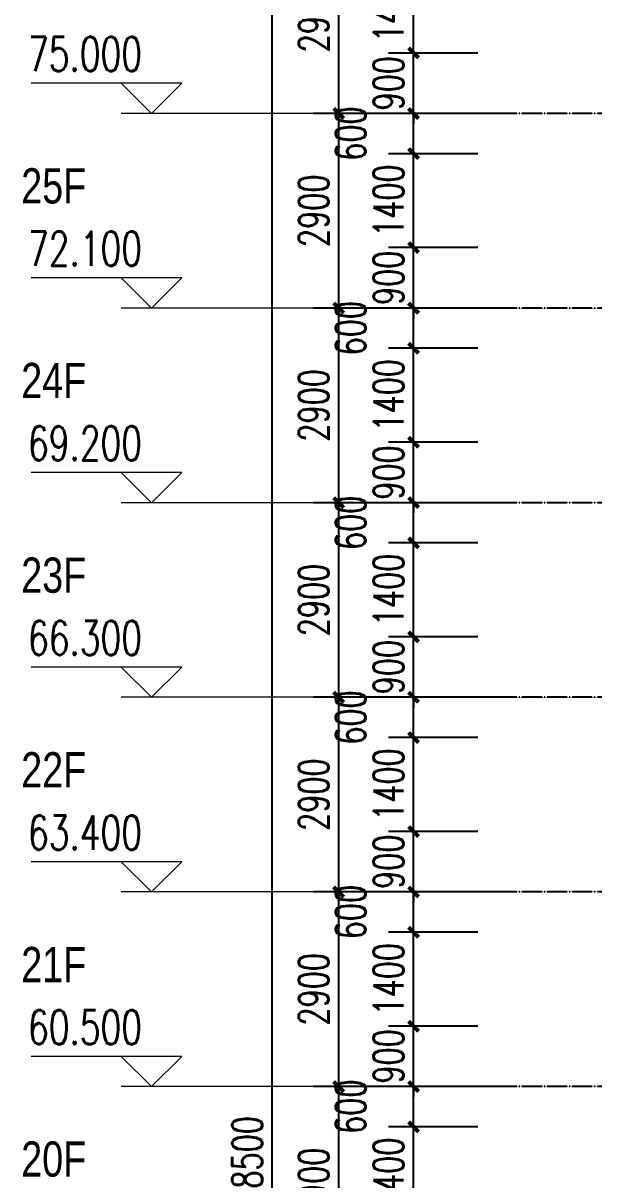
# Model space of a CAD drawing. Header units: millimetres. Extents: x 43 to 235305, y 0 to 139712.
# Drawn here: x 86 to 8590, y 71818 to 89053 of the extents above; entities that cross this region are included whole.
import ezdxf

# ---------------------------------------------------------------- set-up
doc = ezdxf.new("R2010")
doc.units = ezdxf.units.MM
doc.linetypes.add('DOTE', pattern=[2.42, 2, -0.2, 0.02, -0.2])
for name, color, linetype in [('A-AXIS', 1, 'DOTE'), ('A-AXIS-DIMS', 3, 'Continuous'), ('A-DRWD-DIMS', 144, 'Continuous'), ('A-ROOM-NAME', 255, 'Continuous'), ('AXIS', 3, 'Continuous'), ('PUB_DIM', 3, 'Continuous'), ('PUB_TEXT', 7, 'Continuous')]:
    doc.layers.add(name, color=color, linetype=linetype)
doc.styles.add('_TCH_DIM', font='SIMPLEX', dxfattribs={"bigfont": 'GBCBIG'})
doc.styles.add('_TCH_DIM_T3', font='SIMPLEX', dxfattribs={"width": 0.705882, "bigfont": 'GBCBIG'})
doc.styles.add('ZBHZ', font='zbxw.shx', dxfattribs={"width": 0.7, "bigfont": 'zbhz.shx'})
doc.dimstyles.new('_TCH_ARCH&&150', dxfattribs={"dimtxt": 446.25, "dimasz": 150, "dimexe": 375, "dimexo": 450, "dimgap": 150, "dimtad": 1, "dimdec": 0, "dimzin": 0, "dimdsep": 46, "dimtxsty": '_TCH_DIM_T3', "dimblk": 'ARCHTICK', "dimcen": 0.09, "dimclrt": 7, "dimazin": 2, "dimtfac": 1, "dimtdec": 0, "dimtix": 1, "dimtmove": 2, "dimatfit": 3, "dimfxl": 1, "dimtolj": 1, "dimtzin": 0, "dimarcsym": 0})

# ---------------------------------------------------------------- blocks, each defined once
blk = doc.blocks.new('_ArchTick')
at = {"color": 0, "linetype": 'ByBlock', "const_width": 0.4}
blk.add_lwpolyline([(-0.5, -0.5), (0.5, 0.5)], dxfattribs=at)
blk = doc.blocks.new('*D4160')
at = {"layer": 'A-AXIS-DIMS', "color": 0, "lineweight": -2, "transparency": 16777216}
for p, q in [((7310, 73208), (4413, 73208)), ((4788, 70308), (4788, 73208)), ((7310, 70308), (4413, 70308))]:
    blk.add_line(p, q, dxfattribs=at)
at = {"layer": 'Defpoints', "color": 0, "transparency": 16777216}
for p in [(4788, 73208), (7760, 73208), (7760, 70308)]:
    blk.add_point(p, dxfattribs=at)
at = {"layer": 'A-AXIS-DIMS', "color": 0, "lineweight": -2, "transparency": 16777216, "xscale": 150, "yscale": 150, "zscale": 150}
for p, rotation in [((4788, 73208), 90), ((4788, 70308), 270)]:
    blk.add_blockref('_ArchTick', p, dxfattribs=dict(at, rotation=rotation))
at = {"layer": 'A-AXIS-DIMS', "color": 7, "transparency": 16777216, "insert": (4415, 71758), "char_height": 446.2, "attachment_point": 5, "rotation": 90, "style": '_TCH_DIM_T3'}
blk.add_mtext('\\A1;2900', dxfattribs=at)
blk = doc.blocks.new('*D4161')
at = {"layer": 'A-AXIS-DIMS', "color": 0, "lineweight": -2, "transparency": 16777216}
for p, q in [((7310, 76108), (4413, 76108)), ((4788, 73208), (4788, 76108)), ((7310, 73208), (4413, 73208))]:
    blk.add_line(p, q, dxfattribs=at)
at = {"layer": 'Defpoints', "color": 0, "transparency": 16777216}
for p in [(4788, 76108), (7760, 76108), (7760, 73208)]:
    blk.add_point(p, dxfattribs=at)
at = {"layer": 'A-AXIS-DIMS', "color": 0, "lineweight": -2, "transparency": 16777216, "xscale": 150, "yscale": 150, "zscale": 150}
for p, rotation in [((4788, 76108), 90), ((4788, 73208), 270)]:
    blk.add_blockref('_ArchTick', p, dxfattribs=dict(at, rotation=rotation))
at = {"layer": 'A-AXIS-DIMS', "color": 7, "transparency": 16777216, "insert": (4415, 74658), "char_height": 446.2, "attachment_point": 5, "rotation": 90, "style": '_TCH_DIM_T3'}
blk.add_mtext('\\A1;2900', dxfattribs=at)
blk = doc.blocks.new('*D3792')
at = {"layer": 'A-AXIS-DIMS', "color": 0, "lineweight": -2, "transparency": 16777216}
for p, q in [((7310, 79008), (4413, 79008)), ((4788, 76108), (4788, 79008)), ((7310, 76108), (4413, 76108))]:
    blk.add_line(p, q, dxfattribs=at)
at = {"layer": 'Defpoints', "color": 0, "transparency": 16777216}
for p in [(4788, 79008), (7760, 79008), (7760, 76108)]:
    blk.add_point(p, dxfattribs=at)
at = {"layer": 'A-AXIS-DIMS', "color": 0, "lineweight": -2, "transparency": 16777216, "xscale": 150, "yscale": 150, "zscale": 150}
for p, rotation in [((4788, 79008), 90), ((4788, 76108), 270)]:
    blk.add_blockref('_ArchTick', p, dxfattribs=dict(at, rotation=rotation))
at = {"layer": 'A-AXIS-DIMS', "color": 7, "transparency": 16777216, "insert": (4415, 77558), "char_height": 446.2, "attachment_point": 5, "rotation": 90, "style": '_TCH_DIM_T3'}
blk.add_mtext('\\A1;2900', dxfattribs=at)
blk = doc.blocks.new('*D3793')
at = {"layer": 'A-AXIS-DIMS', "color": 0, "lineweight": -2, "transparency": 16777216}
for p, q in [((7310, 81908), (4413, 81908)), ((4788, 79008), (4788, 81908)), ((7310, 79008), (4413, 79008))]:
    blk.add_line(p, q, dxfattribs=at)
at = {"layer": 'Defpoints', "color": 0, "transparency": 16777216}
for p in [(4788, 81908), (7760, 81908), (7760, 79008)]:
    blk.add_point(p, dxfattribs=at)
at = {"layer": 'A-AXIS-DIMS', "color": 0, "lineweight": -2, "transparency": 16777216, "xscale": 150, "yscale": 150, "zscale": 150}
for p, rotation in [((4788, 81908), 90), ((4788, 79008), 270)]:
    blk.add_blockref('_ArchTick', p, dxfattribs=dict(at, rotation=rotation))
at = {"layer": 'A-AXIS-DIMS', "color": 7, "transparency": 16777216, "insert": (4415, 80458), "char_height": 446.2, "attachment_point": 5, "rotation": 90, "style": '_TCH_DIM_T3'}
blk.add_mtext('\\A1;2900', dxfattribs=at)
blk = doc.blocks.new('*D3794')
at = {"layer": 'A-AXIS-DIMS', "color": 0, "lineweight": -2, "transparency": 16777216}
for p, q in [((7310, 84808), (4413, 84808)), ((4788, 81908), (4788, 84808)), ((7310, 81908), (4413, 81908))]:
    blk.add_line(p, q, dxfattribs=at)
at = {"layer": 'Defpoints', "color": 0, "transparency": 16777216}
for p in [(4788, 84808), (7760, 84808), (7760, 81908)]:
    blk.add_point(p, dxfattribs=at)
at = {"layer": 'A-AXIS-DIMS', "color": 0, "lineweight": -2, "transparency": 16777216, "xscale": 150, "yscale": 150, "zscale": 150}
for p, rotation in [((4788, 84808), 90), ((4788, 81908), 270)]:
    blk.add_blockref('_ArchTick', p, dxfattribs=dict(at, rotation=rotation))
at = {"layer": 'A-AXIS-DIMS', "color": 7, "transparency": 16777216, "insert": (4415, 83358), "char_height": 446.2, "attachment_point": 5, "rotation": 90, "style": '_TCH_DIM_T3'}
blk.add_mtext('\\A1;2900', dxfattribs=at)
blk = doc.blocks.new('*D3795')
at = {"layer": 'A-AXIS-DIMS', "color": 0, "lineweight": -2, "transparency": 16777216}
for p, q in [((7310, 87708), (4413, 87708)), ((4788, 84808), (4788, 87708)), ((7310, 84808), (4413, 84808))]:
    blk.add_line(p, q, dxfattribs=at)
at = {"layer": 'Defpoints', "color": 0, "transparency": 16777216}
for p in [(4788, 87708), (7760, 87708), (7760, 84808)]:
    blk.add_point(p, dxfattribs=at)
at = {"layer": 'A-AXIS-DIMS', "color": 0, "lineweight": -2, "transparency": 16777216, "xscale": 150, "yscale": 150, "zscale": 150}
for p, rotation in [((4788, 87708), 90), ((4788, 84808), 270)]:
    blk.add_blockref('_ArchTick', p, dxfattribs=dict(at, rotation=rotation))
at = {"layer": 'A-AXIS-DIMS', "color": 7, "transparency": 16777216, "insert": (4415, 86258), "char_height": 446.2, "attachment_point": 5, "rotation": 90, "style": '_TCH_DIM_T3'}
blk.add_mtext('\\A1;2900', dxfattribs=at)
blk = doc.blocks.new('*D3796')
at = {"layer": 'A-AXIS-DIMS', "color": 0, "lineweight": -2, "transparency": 16777216}
for p, q in [((7310, 90608), (4413, 90608)), ((4788, 87708), (4788, 90608)), ((7310, 87708), (4413, 87708))]:
    blk.add_line(p, q, dxfattribs=at)
at = {"layer": 'Defpoints', "color": 0, "transparency": 16777216}
for p in [(4788, 90608), (7760, 90608), (7760, 87708)]:
    blk.add_point(p, dxfattribs=at)
at = {"layer": 'A-AXIS-DIMS', "color": 0, "lineweight": -2, "transparency": 16777216, "xscale": 150, "yscale": 150, "zscale": 150}
for p, rotation in [((4788, 90608), 90), ((4788, 87708), 270)]:
    blk.add_blockref('_ArchTick', p, dxfattribs=dict(at, rotation=rotation))
at = {"layer": 'A-AXIS-DIMS', "color": 7, "transparency": 16777216, "insert": (4415, 89158), "char_height": 446.2, "attachment_point": 5, "rotation": 90, "style": '_TCH_DIM_T3'}
blk.add_mtext('\\A1;2900', dxfattribs=at)
blk = doc.blocks.new('*D3812')
at = {"layer": 'Defpoints', "color": 0, "transparency": 16777216}
for p in [(3798, 131208), (7248, 131208), (7248, 12708)]:
    blk.add_point(p, dxfattribs=at)
at = {"layer": 'PUB_DIM', "color": 0, "lineweight": -2, "transparency": 16777216}
for p, q in [((6798, 131208), (3423, 131208)), ((3798, 12708), (3798, 131208)), ((6798, 12708), (3423, 12708))]:
    blk.add_line(p, q, dxfattribs=at)
at = {"layer": 'PUB_DIM', "color": 0, "lineweight": -2, "transparency": 16777216, "xscale": 150, "yscale": 150, "zscale": 150}
for p, rotation in [((3798, 131208), 90), ((3798, 12708), 270)]:
    blk.add_blockref('_ArchTick', p, dxfattribs=dict(at, rotation=rotation))
at = {"layer": 'PUB_DIM', "color": 7, "transparency": 16777216, "insert": (3425, 71958), "char_height": 446.2, "attachment_point": 5, "rotation": 90, "style": '_TCH_DIM_T3'}
blk.add_mtext('\\A1;118500', dxfattribs=at)
blk = doc.blocks.new('*D3870')
at = {"layer": 'A-DRWD-DIMS', "color": 0, "lineweight": -2, "transparency": 16777216}
for p, q in [((6860, 72608), (5528, 72608)), ((5903, 71208), (5903, 72608)), ((6860, 71208), (5528, 71208))]:
    blk.add_line(p, q, dxfattribs=at)
at = {"layer": 'Defpoints', "color": 0, "transparency": 16777216}
for p in [(5903, 72608), (7310, 72608), (7310, 71208)]:
    blk.add_point(p, dxfattribs=at)
at = {"layer": 'A-DRWD-DIMS', "color": 0, "lineweight": -2, "transparency": 16777216, "xscale": 150, "yscale": 150, "zscale": 150}
for p, rotation in [((5903, 72608), 90), ((5903, 71208), 270)]:
    blk.add_blockref('_ArchTick', p, dxfattribs=dict(at, rotation=rotation))
at = {"layer": 'A-DRWD-DIMS', "color": 7, "transparency": 16777216, "insert": (5530, 71908), "char_height": 446.2, "attachment_point": 5, "rotation": 90, "style": '_TCH_DIM_T3'}
blk.add_mtext('\\A1;1400', dxfattribs=at)
blk = doc.blocks.new('*D3871')
at = {"layer": 'A-DRWD-DIMS', "color": 0, "lineweight": -2, "transparency": 16777216}
for p, q in [((6860, 73208), (5528, 73208)), ((5903, 72608), (5903, 73208)), ((6860, 72608), (5528, 72608))]:
    blk.add_line(p, q, dxfattribs=at)
at = {"layer": 'Defpoints', "color": 0, "transparency": 16777216}
for p in [(5903, 73208), (7310, 73208), (7310, 72608)]:
    blk.add_point(p, dxfattribs=at)
at = {"layer": 'A-DRWD-DIMS', "color": 0, "lineweight": -2, "transparency": 16777216, "xscale": 150, "yscale": 150, "zscale": 150}
for p, rotation in [((5903, 73208), 90), ((5903, 72608), 270)]:
    blk.add_blockref('_ArchTick', p, dxfattribs=dict(at, rotation=rotation))
at = {"layer": 'A-DRWD-DIMS', "color": 7, "transparency": 16777216, "insert": (4966, 72908), "char_height": 446.2, "attachment_point": 5, "rotation": 90, "style": '_TCH_DIM_T3'}
blk.add_mtext('\\A1;600', dxfattribs=at)
blk = doc.blocks.new('*D3872')
at = {"layer": 'A-DRWD-DIMS', "color": 0, "lineweight": -2, "transparency": 16777216}
for p, q in [((5903, 74108), (5903, 74258)), ((6860, 74108), (5528, 74108)), ((5903, 73208), (5903, 74108)), ((6860, 73208), (5528, 73208)), ((5903, 73208), (5903, 73058))]:
    blk.add_line(p, q, dxfattribs=at)
at = {"layer": 'Defpoints', "color": 0, "transparency": 16777216}
for p in [(5903, 74108), (7310, 74108), (7310, 73208)]:
    blk.add_point(p, dxfattribs=at)
at = {"layer": 'A-DRWD-DIMS', "color": 0, "lineweight": -2, "transparency": 16777216, "xscale": 150, "yscale": 150, "zscale": 150}
for p, rotation in [((5903, 74108), 270), ((5903, 73208), 90)]:
    blk.add_blockref('_ArchTick', p, dxfattribs=dict(at, rotation=rotation))
at = {"layer": 'A-DRWD-DIMS', "color": 7, "transparency": 16777216, "insert": (5530, 73658), "char_height": 446.2, "attachment_point": 5, "rotation": 90, "style": '_TCH_DIM_T3'}
blk.add_mtext('\\A1;900', dxfattribs=at)
blk = doc.blocks.new('*D3873')
at = {"layer": 'A-DRWD-DIMS', "color": 0, "lineweight": -2, "transparency": 16777216}
for p, q in [((6860, 75508), (5528, 75508)), ((5903, 74108), (5903, 75508)), ((6860, 74108), (5528, 74108))]:
    blk.add_line(p, q, dxfattribs=at)
at = {"layer": 'Defpoints', "color": 0, "transparency": 16777216}
for p in [(5903, 75508), (7310, 75508), (7310, 74108)]:
    blk.add_point(p, dxfattribs=at)
at = {"layer": 'A-DRWD-DIMS', "color": 0, "lineweight": -2, "transparency": 16777216, "xscale": 150, "yscale": 150, "zscale": 150}
for p, rotation in [((5903, 75508), 90), ((5903, 74108), 270)]:
    blk.add_blockref('_ArchTick', p, dxfattribs=dict(at, rotation=rotation))
at = {"layer": 'A-DRWD-DIMS', "color": 7, "transparency": 16777216, "insert": (5530, 74808), "char_height": 446.2, "attachment_point": 5, "rotation": 90, "style": '_TCH_DIM_T3'}
blk.add_mtext('\\A1;1400', dxfattribs=at)
blk = doc.blocks.new('*D3874')
at = {"layer": 'A-DRWD-DIMS', "color": 0, "lineweight": -2, "transparency": 16777216}
for p, q in [((6860, 76108), (5528, 76108)), ((5903, 75508), (5903, 76108)), ((6860, 75508), (5528, 75508))]:
    blk.add_line(p, q, dxfattribs=at)
at = {"layer": 'Defpoints', "color": 0, "transparency": 16777216}
for p in [(5903, 76108), (7310, 76108), (7310, 75508)]:
    blk.add_point(p, dxfattribs=at)
at = {"layer": 'A-DRWD-DIMS', "color": 0, "lineweight": -2, "transparency": 16777216, "xscale": 150, "yscale": 150, "zscale": 150}
for p, rotation in [((5903, 76108), 90), ((5903, 75508), 270)]:
    blk.add_blockref('_ArchTick', p, dxfattribs=dict(at, rotation=rotation))
at = {"layer": 'A-DRWD-DIMS', "color": 7, "transparency": 16777216, "insert": (4966, 75808), "char_height": 446.2, "attachment_point": 5, "rotation": 90, "style": '_TCH_DIM_T3'}
blk.add_mtext('\\A1;600', dxfattribs=at)
blk = doc.blocks.new('*D3875')
at = {"layer": 'A-DRWD-DIMS', "color": 0, "lineweight": -2, "transparency": 16777216}
for p, q in [((5903, 77008), (5903, 77158)), ((6860, 77008), (5528, 77008)), ((5903, 76108), (5903, 77008)), ((6860, 76108), (5528, 76108)), ((5903, 76108), (5903, 75958))]:
    blk.add_line(p, q, dxfattribs=at)
at = {"layer": 'Defpoints', "color": 0, "transparency": 16777216}
for p in [(5903, 77008), (7310, 77008), (7310, 76108)]:
    blk.add_point(p, dxfattribs=at)
at = {"layer": 'A-DRWD-DIMS', "color": 0, "lineweight": -2, "transparency": 16777216, "xscale": 150, "yscale": 150, "zscale": 150}
for p, rotation in [((5903, 77008), 270), ((5903, 76108), 90)]:
    blk.add_blockref('_ArchTick', p, dxfattribs=dict(at, rotation=rotation))
at = {"layer": 'A-DRWD-DIMS', "color": 7, "transparency": 16777216, "insert": (5530, 76558), "char_height": 446.2, "attachment_point": 5, "rotation": 90, "style": '_TCH_DIM_T3'}
blk.add_mtext('\\A1;900', dxfattribs=at)
blk = doc.blocks.new('*D3876')
at = {"layer": 'A-DRWD-DIMS', "color": 0, "lineweight": -2, "transparency": 16777216}
for p, q in [((6860, 78408), (5528, 78408)), ((5903, 77008), (5903, 78408)), ((6860, 77008), (5528, 77008))]:
    blk.add_line(p, q, dxfattribs=at)
at = {"layer": 'Defpoints', "color": 0, "transparency": 16777216}
for p in [(5903, 78408), (7310, 78408), (7310, 77008)]:
    blk.add_point(p, dxfattribs=at)
at = {"layer": 'A-DRWD-DIMS', "color": 0, "lineweight": -2, "transparency": 16777216, "xscale": 150, "yscale": 150, "zscale": 150}
for p, rotation in [((5903, 78408), 90), ((5903, 77008), 270)]:
    blk.add_blockref('_ArchTick', p, dxfattribs=dict(at, rotation=rotation))
at = {"layer": 'A-DRWD-DIMS', "color": 7, "transparency": 16777216, "insert": (5530, 77708), "char_height": 446.2, "attachment_point": 5, "rotation": 90, "style": '_TCH_DIM_T3'}
blk.add_mtext('\\A1;1400', dxfattribs=at)
blk = doc.blocks.new('*D3877')
at = {"layer": 'A-DRWD-DIMS', "color": 0, "lineweight": -2, "transparency": 16777216}
for p, q in [((6860, 79008), (5528, 79008)), ((5903, 78408), (5903, 79008)), ((6860, 78408), (5528, 78408))]:
    blk.add_line(p, q, dxfattribs=at)
at = {"layer": 'Defpoints', "color": 0, "transparency": 16777216}
for p in [(5903, 79008), (7310, 79008), (7310, 78408)]:
    blk.add_point(p, dxfattribs=at)
at = {"layer": 'A-DRWD-DIMS', "color": 0, "lineweight": -2, "transparency": 16777216, "xscale": 150, "yscale": 150, "zscale": 150}
for p, rotation in [((5903, 79008), 90), ((5903, 78408), 270)]:
    blk.add_blockref('_ArchTick', p, dxfattribs=dict(at, rotation=rotation))
at = {"layer": 'A-DRWD-DIMS', "color": 7, "transparency": 16777216, "insert": (4966, 78708), "char_height": 446.2, "attachment_point": 5, "rotation": 90, "style": '_TCH_DIM_T3'}
blk.add_mtext('\\A1;600', dxfattribs=at)
blk = doc.blocks.new('*D3878')
at = {"layer": 'A-DRWD-DIMS', "color": 0, "lineweight": -2, "transparency": 16777216}
for p, q in [((5903, 79908), (5903, 80058)), ((6860, 79908), (5528, 79908)), ((5903, 79008), (5903, 79908)), ((6860, 79008), (5528, 79008)), ((5903, 79008), (5903, 78858))]:
    blk.add_line(p, q, dxfattribs=at)
at = {"layer": 'Defpoints', "color": 0, "transparency": 16777216}
for p in [(5903, 79908), (7310, 79908), (7310, 79008)]:
    blk.add_point(p, dxfattribs=at)
at = {"layer": 'A-DRWD-DIMS', "color": 0, "lineweight": -2, "transparency": 16777216, "xscale": 150, "yscale": 150, "zscale": 150}
for p, rotation in [((5903, 79908), 270), ((5903, 79008), 90)]:
    blk.add_blockref('_ArchTick', p, dxfattribs=dict(at, rotation=rotation))
at = {"layer": 'A-DRWD-DIMS', "color": 7, "transparency": 16777216, "insert": (5530, 79458), "char_height": 446.2, "attachment_point": 5, "rotation": 90, "style": '_TCH_DIM_T3'}
blk.add_mtext('\\A1;900', dxfattribs=at)
blk = doc.blocks.new('*D3879')
at = {"layer": 'A-DRWD-DIMS', "color": 0, "lineweight": -2, "transparency": 16777216}
for p, q in [((6860, 81308), (5528, 81308)), ((5903, 79908), (5903, 81308)), ((6860, 79908), (5528, 79908))]:
    blk.add_line(p, q, dxfattribs=at)
at = {"layer": 'Defpoints', "color": 0, "transparency": 16777216}
for p in [(5903, 81308), (7310, 81308), (7310, 79908)]:
    blk.add_point(p, dxfattribs=at)
at = {"layer": 'A-DRWD-DIMS', "color": 0, "lineweight": -2, "transparency": 16777216, "xscale": 150, "yscale": 150, "zscale": 150}
for p, rotation in [((5903, 81308), 90), ((5903, 79908), 270)]:
    blk.add_blockref('_ArchTick', p, dxfattribs=dict(at, rotation=rotation))
at = {"layer": 'A-DRWD-DIMS', "color": 7, "transparency": 16777216, "insert": (5530, 80608), "char_height": 446.2, "attachment_point": 5, "rotation": 90, "style": '_TCH_DIM_T3'}
blk.add_mtext('\\A1;1400', dxfattribs=at)
blk = doc.blocks.new('*D3880')
at = {"layer": 'A-DRWD-DIMS', "color": 0, "lineweight": -2, "transparency": 16777216}
for p, q in [((6860, 81908), (5528, 81908)), ((5903, 81308), (5903, 81908)), ((6860, 81308), (5528, 81308))]:
    blk.add_line(p, q, dxfattribs=at)
at = {"layer": 'Defpoints', "color": 0, "transparency": 16777216}
for p in [(5903, 81908), (7310, 81908), (7310, 81308)]:
    blk.add_point(p, dxfattribs=at)
at = {"layer": 'A-DRWD-DIMS', "color": 0, "lineweight": -2, "transparency": 16777216, "xscale": 150, "yscale": 150, "zscale": 150}
for p, rotation in [((5903, 81908), 90), ((5903, 81308), 270)]:
    blk.add_blockref('_ArchTick', p, dxfattribs=dict(at, rotation=rotation))
at = {"layer": 'A-DRWD-DIMS', "color": 7, "transparency": 16777216, "insert": (4966, 81608), "char_height": 446.2, "attachment_point": 5, "rotation": 90, "style": '_TCH_DIM_T3'}
blk.add_mtext('\\A1;600', dxfattribs=at)
blk = doc.blocks.new('*D3881')
at = {"layer": 'A-DRWD-DIMS', "color": 0, "lineweight": -2, "transparency": 16777216}
for p, q in [((5903, 82808), (5903, 82958)), ((6860, 82808), (5528, 82808)), ((5903, 81908), (5903, 82808)), ((6860, 81908), (5528, 81908)), ((5903, 81908), (5903, 81758))]:
    blk.add_line(p, q, dxfattribs=at)
at = {"layer": 'Defpoints', "color": 0, "transparency": 16777216}
for p in [(5903, 82808), (7310, 82808), (7310, 81908)]:
    blk.add_point(p, dxfattribs=at)
at = {"layer": 'A-DRWD-DIMS', "color": 0, "lineweight": -2, "transparency": 16777216, "xscale": 150, "yscale": 150, "zscale": 150}
for p, rotation in [((5903, 82808), 270), ((5903, 81908), 90)]:
    blk.add_blockref('_ArchTick', p, dxfattribs=dict(at, rotation=rotation))
at = {"layer": 'A-DRWD-DIMS', "color": 7, "transparency": 16777216, "insert": (5530, 82358), "char_height": 446.2, "attachment_point": 5, "rotation": 90, "style": '_TCH_DIM_T3'}
blk.add_mtext('\\A1;900', dxfattribs=at)
blk = doc.blocks.new('*D3882')
at = {"layer": 'A-DRWD-DIMS', "color": 0, "lineweight": -2, "transparency": 16777216}
for p, q in [((6860, 84208), (5528, 84208)), ((5903, 82808), (5903, 84208)), ((6860, 82808), (5528, 82808))]:
    blk.add_line(p, q, dxfattribs=at)
at = {"layer": 'Defpoints', "color": 0, "transparency": 16777216}
for p in [(5903, 84208), (7310, 84208), (7310, 82808)]:
    blk.add_point(p, dxfattribs=at)
at = {"layer": 'A-DRWD-DIMS', "color": 0, "lineweight": -2, "transparency": 16777216, "xscale": 150, "yscale": 150, "zscale": 150}
for p, rotation in [((5903, 84208), 90), ((5903, 82808), 270)]:
    blk.add_blockref('_ArchTick', p, dxfattribs=dict(at, rotation=rotation))
at = {"layer": 'A-DRWD-DIMS', "color": 7, "transparency": 16777216, "insert": (5530, 83508), "char_height": 446.2, "attachment_point": 5, "rotation": 90, "style": '_TCH_DIM_T3'}
blk.add_mtext('\\A1;1400', dxfattribs=at)
blk = doc.blocks.new('*D3883')
at = {"layer": 'A-DRWD-DIMS', "color": 0, "lineweight": -2, "transparency": 16777216}
for p, q in [((6860, 84808), (5528, 84808)), ((5903, 84208), (5903, 84808)), ((6860, 84208), (5528, 84208))]:
    blk.add_line(p, q, dxfattribs=at)
at = {"layer": 'Defpoints', "color": 0, "transparency": 16777216}
for p in [(5903, 84808), (7310, 84808), (7310, 84208)]:
    blk.add_point(p, dxfattribs=at)
at = {"layer": 'A-DRWD-DIMS', "color": 0, "lineweight": -2, "transparency": 16777216, "xscale": 150, "yscale": 150, "zscale": 150}
for p, rotation in [((5903, 84808), 90), ((5903, 84208), 270)]:
    blk.add_blockref('_ArchTick', p, dxfattribs=dict(at, rotation=rotation))
at = {"layer": 'A-DRWD-DIMS', "color": 7, "transparency": 16777216, "insert": (4966, 84508), "char_height": 446.2, "attachment_point": 5, "rotation": 90, "style": '_TCH_DIM_T3'}
blk.add_mtext('\\A1;600', dxfattribs=at)
blk = doc.blocks.new('*D3884')
at = {"layer": 'A-DRWD-DIMS', "color": 0, "lineweight": -2, "transparency": 16777216}
for p, q in [((5903, 85708), (5903, 85858)), ((6860, 85708), (5528, 85708)), ((5903, 84808), (5903, 85708)), ((6860, 84808), (5528, 84808)), ((5903, 84808), (5903, 84658))]:
    blk.add_line(p, q, dxfattribs=at)
at = {"layer": 'Defpoints', "color": 0, "transparency": 16777216}
for p in [(5903, 85708), (7310, 85708), (7310, 84808)]:
    blk.add_point(p, dxfattribs=at)
at = {"layer": 'A-DRWD-DIMS', "color": 0, "lineweight": -2, "transparency": 16777216, "xscale": 150, "yscale": 150, "zscale": 150}
for p, rotation in [((5903, 85708), 270), ((5903, 84808), 90)]:
    blk.add_blockref('_ArchTick', p, dxfattribs=dict(at, rotation=rotation))
at = {"layer": 'A-DRWD-DIMS', "color": 7, "transparency": 16777216, "insert": (5530, 85258), "char_height": 446.2, "attachment_point": 5, "rotation": 90, "style": '_TCH_DIM_T3'}
blk.add_mtext('\\A1;900', dxfattribs=at)
blk = doc.blocks.new('*D3885')
at = {"layer": 'A-DRWD-DIMS', "color": 0, "lineweight": -2, "transparency": 16777216}
for p, q in [((6860, 87108), (5528, 87108)), ((5903, 85708), (5903, 87108)), ((6860, 85708), (5528, 85708))]:
    blk.add_line(p, q, dxfattribs=at)
at = {"layer": 'Defpoints', "color": 0, "transparency": 16777216}
for p in [(5903, 87108), (7310, 87108), (7310, 85708)]:
    blk.add_point(p, dxfattribs=at)
at = {"layer": 'A-DRWD-DIMS', "color": 0, "lineweight": -2, "transparency": 16777216, "xscale": 150, "yscale": 150, "zscale": 150}
for p, rotation in [((5903, 87108), 90), ((5903, 85708), 270)]:
    blk.add_blockref('_ArchTick', p, dxfattribs=dict(at, rotation=rotation))
at = {"layer": 'A-DRWD-DIMS', "color": 7, "transparency": 16777216, "insert": (5530, 86408), "char_height": 446.2, "attachment_point": 5, "rotation": 90, "style": '_TCH_DIM_T3'}
blk.add_mtext('\\A1;1400', dxfattribs=at)
blk = doc.blocks.new('*D3886')
at = {"layer": 'A-DRWD-DIMS', "color": 0, "lineweight": -2, "transparency": 16777216}
for p, q in [((6860, 87708), (5528, 87708)), ((5903, 87108), (5903, 87708)), ((6860, 87108), (5528, 87108))]:
    blk.add_line(p, q, dxfattribs=at)
at = {"layer": 'Defpoints', "color": 0, "transparency": 16777216}
for p in [(5903, 87708), (7310, 87708), (7310, 87108)]:
    blk.add_point(p, dxfattribs=at)
at = {"layer": 'A-DRWD-DIMS', "color": 0, "lineweight": -2, "transparency": 16777216, "xscale": 150, "yscale": 150, "zscale": 150}
for p, rotation in [((5903, 87708), 90), ((5903, 87108), 270)]:
    blk.add_blockref('_ArchTick', p, dxfattribs=dict(at, rotation=rotation))
at = {"layer": 'A-DRWD-DIMS', "color": 7, "transparency": 16777216, "insert": (4966, 87408), "char_height": 446.2, "attachment_point": 5, "rotation": 90, "style": '_TCH_DIM_T3'}
blk.add_mtext('\\A1;600', dxfattribs=at)
blk = doc.blocks.new('*D3887')
at = {"layer": 'A-DRWD-DIMS', "color": 0, "lineweight": -2, "transparency": 16777216}
for p, q in [((6860, 88608), (5528, 88608)), ((5903, 88608), (5903, 88758)), ((5903, 87708), (5903, 88608)), ((6860, 87708), (5528, 87708)), ((5903, 87708), (5903, 87558))]:
    blk.add_line(p, q, dxfattribs=at)
at = {"layer": 'Defpoints', "color": 0, "transparency": 16777216}
for p in [(5903, 88608), (7310, 88608), (7310, 87708)]:
    blk.add_point(p, dxfattribs=at)
at = {"layer": 'A-DRWD-DIMS', "color": 0, "lineweight": -2, "transparency": 16777216, "xscale": 150, "yscale": 150, "zscale": 150}
for p, rotation in [((5903, 88608), 270), ((5903, 87708), 90)]:
    blk.add_blockref('_ArchTick', p, dxfattribs=dict(at, rotation=rotation))
at = {"layer": 'A-DRWD-DIMS', "color": 7, "transparency": 16777216, "insert": (5530, 88158), "char_height": 446.2, "attachment_point": 5, "rotation": 90, "style": '_TCH_DIM_T3'}
blk.add_mtext('\\A1;900', dxfattribs=at)
blk = doc.blocks.new('*D3888')
at = {"layer": 'A-DRWD-DIMS', "color": 0, "lineweight": -2, "transparency": 16777216}
for p, q in [((6860, 90008), (5528, 90008)), ((5903, 88608), (5903, 90008)), ((6860, 88608), (5528, 88608))]:
    blk.add_line(p, q, dxfattribs=at)
at = {"layer": 'Defpoints', "color": 0, "transparency": 16777216}
for p in [(5903, 90008), (7310, 90008), (7310, 88608)]:
    blk.add_point(p, dxfattribs=at)
at = {"layer": 'A-DRWD-DIMS', "color": 0, "lineweight": -2, "transparency": 16777216, "xscale": 150, "yscale": 150, "zscale": 150}
for p, rotation in [((5903, 90008), 90), ((5903, 88608), 270)]:
    blk.add_blockref('_ArchTick', p, dxfattribs=dict(at, rotation=rotation))
at = {"layer": 'A-DRWD-DIMS', "color": 7, "transparency": 16777216, "insert": (5530, 89308), "char_height": 446.2, "attachment_point": 5, "rotation": 90, "style": '_TCH_DIM_T3'}
blk.add_mtext('\\A1;1400', dxfattribs=at)

msp = doc.modelspace()

# ---------------------------------------------------------------- linework, layer by layer
at = {"layer": 'A-AXIS', "linetype": 'DOTE'}
for p, q in [((39673.9, 87708), (7310.1, 87708)), ((39673.9, 84808), (7310.1, 84808)), ((39673.9, 81908), (7310.1, 81908)), ((39673.9, 79008), (7310.1, 79008)), ((39673.9, 76108), (7310.1, 76108)), ((39673.9, 73208), (7310.1, 73208))]:
    msp.add_line(p, q, dxfattribs=at)
at = {"layer": 'AXIS', "lineweight": 0}
for p, q in [((2448.1, 88158), (204.1, 88158)), ((1998.1, 87708), (1548.1, 88158)), ((1998.1, 87708), (2448.1, 88158)), ((4776.7, 87708), (1548.1, 87708)), ((2448.1, 85258), (204.1, 85258)), ((1998.1, 84808), (1548.1, 85258)), ((1998.1, 84808), (2448.1, 85258)), ((4776.7, 84808), (1548.1, 84808)), ((2448.1, 82358), (204.1, 82358)), ((1998.1, 81908), (1548.1, 82358)), ((1998.1, 81908), (2448.1, 82358)), ((4776.7, 81908), (1548.1, 81908)), ((2448.1, 79458), (204.1, 79458)), ((1998.1, 79008), (1548.1, 79458)), ((1998.1, 79008), (2448.1, 79458)), ((4776.7, 79008), (1548.1, 79008)), ((2448.1, 76558), (204.1, 76558)), ((1998.1, 76108), (1548.1, 76558)), ((1998.1, 76108), (2448.1, 76558)), ((4776.7, 76108), (1548.1, 76108)), ((2448.1, 73658), (204.1, 73658)), ((1998.1, 73208), (1548.1, 73658)), ((1998.1, 73208), (2448.1, 73658)), ((4776.7, 73208), (1548.1, 73208))]:
    msp.add_line(p, q, dxfattribs=at)

# ---------------------------------------------------------------- texts
at = {"layer": 'A-ROOM-NAME', "style": 'ZBHZ', "width": 0.8}
for s, p in [('25F', (57.3, 86366.2)), ('24F', (57.3, 83466.2)), ('23F', (57.3, 80566.2)), ('22F', (57.3, 77666.2)), ('21F', (57.3, 74763.8)), ('20F', (57.3, 71866.2))]:
    msp.add_text(s, height=525, dxfattribs=at).set_placement(p)
at = {"layer": 'PUB_TEXT', "lineweight": 0, "style": '_TCH_DIM', "width": 0.705882}
for s, p in [('75.000', (159.1, 88338)), ('72.100', (159.1, 85438)), ('69.200', (159.1, 82538)), ('66.300', (159.1, 79638)), ('63.400', (159.1, 76738)), ('60.500', (159.1, 73838))]:
    msp.add_text(s, height=510, dxfattribs=at).set_placement(p)

# ---------------------------------------------------------------- dimensions: what is measured, and where the dimension line sits
at = {"layer": 'A-AXIS-DIMS'}
for p1, p2, picture, middle in [((7760.1, 87708), (7760.1, 90608), '*D3796', (4414.7, 89158)), ((7760.1, 84808), (7760.1, 87708), '*D3795', (4414.7, 86258)), ((7760.1, 81908), (7760.1, 84808), '*D3794', (4414.7, 83358)), ((7760.1, 79008), (7760.1, 81908), '*D3793', (4414.7, 80458)), ((7760.1, 76108), (7760.1, 79008), '*D3792', (4414.7, 77558)), ((7760.1, 73208), (7760.1, 76108), '*D4161', (4414.7, 74658)), ((7760.1, 70308), (7760.1, 73208), '*D4160', (4414.7, 71758))]:
    dim = msp.add_aligned_dim(p1=p1, p2=p2, distance=2972.3, dimstyle='_TCH_ARCH&&150', dxfattribs=at)
    dim.commit()
    dim.dimension.update_dxf_attribs({"geometry": picture, "text_midpoint": middle})
at = {"layer": 'A-DRWD-DIMS'}
for p1, p2, picture, middle in [((7310.1, 88608), (7310.1, 90008), '*D3888', (5529.9, 89308)), ((7310.1, 87708), (7310.1, 88608), '*D3887', (5529.9, 88158)), ((7310.1, 85708), (7310.1, 87108), '*D3885', (5529.9, 86408)), ((7310.1, 84808), (7310.1, 85708), '*D3884', (5529.9, 85258)), ((7310.1, 82808), (7310.1, 84208), '*D3882', (5529.9, 83508)), ((7310.1, 81908), (7310.1, 82808), '*D3881', (5529.9, 82358)), ((7310.1, 79908), (7310.1, 81308), '*D3879', (5529.9, 80608)), ((7310.1, 79008), (7310.1, 79908), '*D3878', (5529.9, 79458)), ((7310.1, 77008), (7310.1, 78408), '*D3876', (5529.9, 77708)), ((7310.1, 76108), (7310.1, 77008), '*D3875', (5529.9, 76558)), ((7310.1, 74108), (7310.1, 75508), '*D3873', (5529.9, 74808)), ((7310.1, 73208), (7310.1, 74108), '*D3872', (5529.9, 73658)), ((7310.1, 71208), (7310.1, 72608), '*D3870', (5529.9, 71908))]:
    dim = msp.add_aligned_dim(p1=p1, p2=p2, distance=1407, dimstyle='_TCH_ARCH&&150', dxfattribs=at)
    dim.commit()
    dim.dimension.update_dxf_attribs({"geometry": picture, "text_midpoint": middle})
for base, p1, p2, picture, middle in [((5903, 87708), (7310.1, 87108), (7310.1, 87708), '*D3886', (4965.5, 87408)), ((5903, 84808), (7310.1, 84208), (7310.1, 84808), '*D3883', (4965.5, 84508)), ((5903, 81908), (7310.1, 81308), (7310.1, 81908), '*D3880', (4965.5, 81608)), ((5903, 79008), (7310.1, 78408), (7310.1, 79008), '*D3877', (4965.5, 78708)), ((5903, 76108), (7310.1, 75508), (7310.1, 76108), '*D3874', (4965.5, 75808)), ((5903, 73208), (7310.1, 72608), (7310.1, 73208), '*D3871', (4965.5, 72908))]:
    dim = msp.add_linear_dim(base=base, p1=p1, p2=p2, angle=90, dimstyle='_TCH_ARCH&&150', dxfattribs=at)
    dim.commit()
    dim.dimension.update_dxf_attribs({"geometry": picture, "text_midpoint": middle, "dimtype": 161})
at = {"layer": 'PUB_DIM'}
dim = msp.add_aligned_dim(p1=(7248.1, 12708), p2=(7248.1, 131208), distance=3450, dimstyle='_TCH_ARCH&&150', dxfattribs=at)
dim.commit()
dim.dimension.update_dxf_attribs({"geometry": '*D3812', "text_midpoint": (3425, 71958)})

doc.saveas('drawing.dxf')
